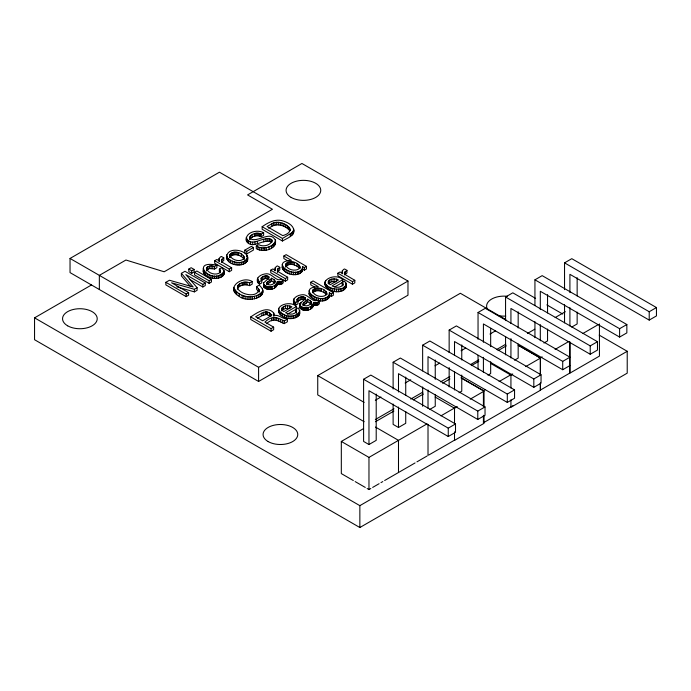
<?xml version="1.0" encoding="UTF-8"?>
<svg xmlns="http://www.w3.org/2000/svg" width="691" height="691" viewBox="0 0 691 691"><rect width="100%" height="100%" fill="white"/><g stroke="black" fill="none" stroke-linecap="round" stroke-linejoin="round"><path stroke-width="1.04" d="M219.375 269.075L220.472 270.216L220.472 272.79L219.375 271.641L219.375 269.075L221.716 267.719C232.686 280.2 203.905 282.394 203.24 270.82M216.87 265.119L214.53 266.467L211.057 265.75L207.896 266.631L206.6 267.823L206.6 270.397L209.416 268.566L214.53 269.041L216.87 267.685L216.87 265.119C187.926 259.531 213.277 287.396 224.1 271.157M219.073 258.52L219.488 260.991L216.844 259.47L214.702 260.706L214.702 263.28L229.3 271.71L231.64 270.362L231.64 267.788L222.787 262.589L221.422 261.129L221.509 259.825L223.772 257.847L221.388 256.465L220.412 256.931L219.073 258.52L219.064 261.328M275.104 267.987L275.519 270.457L272.876 268.937L270.734 270.172L270.734 272.746L285.331 281.177L287.663 279.82L287.663 277.246L278.819 272.055L277.445 270.587L277.532 269.291L279.803 267.305L277.411 265.923L276.435 266.389L275.104 267.987L275.096 270.794M302.675 270.285L302.494 269.041L304.42 270.146L306.476 268.963L306.476 266.389L304.42 267.581L302.494 266.467C305.077 278.447 283.319 276.322 282.213 266.994M288.052 260.991L283.854 258.572L283.854 255.998L291.412 260.36C268.039 261.474 296.94 281.116 302.675 267.711M329.365 292.759L329.365 295.333L331.3 296.448L333.356 295.256L333.356 292.682L331.3 293.874L329.365 292.759C331.956 304.748 310.199 302.615 309.093 293.286M314.932 287.283L310.734 284.865L310.734 282.291L318.292 286.653C294.919 287.767 323.811 307.409 329.555 294.003M342.244 271.027L342.658 273.506L340.015 271.978L337.873 273.221L337.873 275.795L352.47 284.217L354.811 282.869L354.811 280.296L345.958 275.104L344.593 273.636L344.679 272.332L346.951 270.354L344.559 268.972L343.582 269.438L342.244 271.027L342.235 273.835M295.791 309.248L296.474 310.337L296.474 312.911L295.791 311.814L295.791 309.248L298.132 307.892C303.919 314.949 288.968 318.24 284.398 314.707C268.946 307.918 289.529 299.099 296.344 306.51L296.344 309.084L287.378 314.258M299.488 314.673L299.523 312.133L299.488 314.673C294.141 322.066 277.022 318.655 278.706 308.298M334.755 286.903L342.822 282.248L342.822 279.674C335.489 272.176 316.314 280.84 329.071 289.529C333.839 293.027 346.381 293.019 346.001 285.297M342.278 284.986L342.278 282.412L344.61 281.064C351.287 291.697 326.601 291.3 325.141 282.576M293.615 232.815C295.238 226.432 288.7 222.796 283.612 221.155C275.959 218.261 268.298 222.416 262.148 226.717L262.148 229.291L282.455 241.021C286.972 238.11 295.428 235.959 293.632 228.859M278.663 311.986L278.706 310.872M325.141 285.15L325.185 281.462M247.326 255.782C247.387 265.413 230.768 263.651 226.847 256.922C226.691 247.274 243.439 249.028 247.326 255.782C251.299 268.773 225.24 267.262 227.002 256.292M275.562 240.658C273.075 247.724 262.442 249.753 256.283 246.091L256.283 248.665C262.718 252.725 276.409 249.771 275.562 240.658C270.345 229.317 257.242 243.983 249.822 238.317L249.658 237.143C251.852 233.454 257.406 232.021 261.181 234.154L263.634 232.746L263.634 235.32L261.181 236.728C257.406 234.595 251.852 236.028 249.658 239.717M257.449 282.066C255.834 276.538 262.45 273.843 266.847 273.757C272.254 273.61 276.331 282.023 281.444 279.259L283.206 280.27L280.762 281.824L277.324 281.47C279.069 288.898 267.901 292.155 263.712 286.981L263.582 282.947L268.799 278.11L269.17 277.013C266.769 274.621 262.442 276.037 260.801 278.62L261.785 280.321L261.785 282.895L259.531 284.191L257.449 282.066L258.313 279.769M263.496 286.229L263.582 282.947M296.949 299.557L297.942 301.259L297.942 303.824L295.679 305.128L293.606 303.004C291.991 297.476 298.607 294.781 303.004 294.694C308.411 294.547 312.487 302.96 317.601 300.196L319.363 301.207L316.919 302.762L313.481 302.408C315.226 309.836 304.057 313.092 299.859 307.918L299.739 303.885L304.956 299.048L305.327 297.951C302.926 295.558 298.598 296.975 296.949 299.557L296.949 301.276M299.652 307.167L299.739 303.885M256.577 286.644L258.935 289.382L258.935 291.956L256.577 289.209L256.577 286.644L259.246 285.098C272.254 297.208 246.963 303.444 239.224 296.335C224.67 288.294 242.118 275.208 252.224 281.522L252.224 284.096L249.581 285.625C245.478 283.88 239.164 284.692 237.281 289.175M281.807 308.367L282.274 310.345L283.811 311.563L291.947 306.864C288.855 305.146 283.837 305.042 281.807 308.367L281.807 310.941M328.285 281.531L328.752 283.509L330.289 284.727L338.435 280.028C335.092 277.825 327.24 278.482 328.199 283.906M258.935 289.382C257.674 297.303 244.769 295.273 240.036 291.127C232.15 285.728 244.398 279.535 249.581 283.051L252.224 281.522M277.082 285.271L277.324 281.47M313.239 306.208L313.481 302.408M262.476 293.796L262.735 290.056M206.479 270.95L206.6 267.823M285.901 263.893C285.547 269.706 296.232 272.28 299.834 268.004C299.989 262.338 289.512 259.6 285.901 263.893L285.668 267.158M312.781 290.185C312.427 295.998 323.112 298.572 326.713 294.297C326.86 288.631 316.392 285.893 312.781 290.185L312.781 292.759C316.452 288.708 323.423 291.136 326.523 294.703L326.523 292.129M229.792 254.97C232.772 249.624 242.999 252.422 244.346 257.726C241.366 263.064 231.174 260.248 229.792 254.97L229.792 257.544L230.034 254.288M246.246 237.359C250.513 249.062 264.325 234.551 271.796 239.855L271.796 242.42C264.325 237.125 250.513 251.636 246.246 239.932C245.72 231.839 257.829 229.248 263.634 232.746M287.378 319.225L284.234 321.039C277.1 317.117 271.822 315.485 264.912 322.101L273.653 327.145L273.653 329.719L271.062 331.222L250.747 319.492L250.747 316.927C256.62 312.937 267.667 305.258 273.843 313.178L273.377 315.735C278.361 313.809 282.032 318.983 286.739 318.853L287.378 319.225L287.378 321.799L284.234 323.613C278.197 320.512 272.384 317.627 266.579 323.708M262.148 226.717L282.455 238.447L291.939 232.772L293.615 230.241M325.185 284.036L325.651 280.416M266.864 282.93L271.537 278.223L274.154 279.734L275.113 281.703C273.956 284.657 269.335 286.204 266.985 283.725L266.864 282.93L266.864 284.649M303.021 305.586L303.392 303.064L307.694 299.16L311.131 301.501L311.27 304.36M263.496 283.655L263.712 284.407C267.149 288.423 274.837 287.482 277.082 282.697M299.652 304.593L299.859 305.344C303.306 309.361 310.985 308.419 313.239 303.634M219.073 261.094L219.513 260.222M275.104 270.552L275.545 269.68M311.27 302.641C310.112 305.595 305.491 307.141 303.142 304.662L303.021 303.867M296.474 310.337L296.543 311.347C294.383 315.061 288.855 314.673 285.59 312.721L296.344 306.51M299.739 306.459L300.196 303.124M233.843 287.421C237.903 297.847 255.73 300.317 262.476 291.222M223.772 257.847L223.772 260.412L221.509 262.399L221.509 259.825M279.803 267.305L279.803 269.879L277.532 271.865L277.532 269.291M346.951 270.354L346.951 272.928L344.679 274.906L344.679 272.332M285.901 266.467C289.572 262.416 296.543 264.843 299.644 268.41L299.644 265.836M230.034 256.862C233.895 252.656 241.746 255.126 244.294 259.557M271.537 278.223L271.537 280.796L267.236 284.701L267.236 282.127M307.694 299.16L307.694 301.734L303.392 305.638L303.392 303.064M289.849 305.958L289.849 308.531L285.34 308.471L282.127 310.319L282.127 307.745M336.327 279.129L336.327 281.695L331.818 281.634L328.605 283.483L328.605 280.909M277.324 284.044L279.674 284.58L281.876 283.906L283.206 282.844L283.206 280.27M313.481 304.981L315.83 305.517L318.024 304.843L319.363 303.781L319.363 301.207M268.669 276.573L268.669 279.138L265.594 278.343L261.362 280.33L261.362 277.756M304.213 297.156L304.213 299.721L301.751 299.281L297.519 301.267L297.519 298.693M70.041 258.451L219.436 172.197L407.975 281.056L407.975 295.204L258.589 381.458L70.041 272.6L70.041 258.451L258.589 367.301L407.975 281.056M599.183 335.1L627.221 351.287L627.221 373.157L359.856 527.527L34.55 339.713L34.55 317.843L91.48 284.977M205.279 283.008L202.826 284.416L185.81 274.595L197.116 287.715L194.387 289.296L171.593 282.8L188.617 292.63L188.617 295.195L186.164 296.612L165.857 284.891L165.857 282.317L169.45 280.244L193.16 286.981L181.379 273.351L184.963 271.278L205.279 283.008L205.279 285.582L202.826 286.99L189.386 279.233M188.807 269.067L191.139 267.711L194.067 269.404L194.067 271.978L191.727 273.325L188.807 271.641L188.807 269.067L191.727 270.751L194.067 269.404M271.813 223.78L267.02 226.544L282.757 235.631C300.645 230.44 279.933 217.907 271.813 223.78L271.813 226.346L268.618 228.194M194.542 272.349L196.857 271.01L211.455 279.44L211.455 282.014L209.14 283.345L194.542 274.923L194.542 272.349L209.14 280.771L211.455 279.44M244.735 250.185L251.36 246.359L253.364 247.516L253.364 250.09L246.739 253.917L244.735 252.759L244.735 250.185L246.739 251.343L253.364 247.516M256.283 246.091L258.728 244.674C263.064 247.136 270.164 245.607 272.228 240.934L271.796 239.855M165.857 282.317L186.164 294.038L188.617 292.63M214.702 260.706L229.3 269.136L231.64 267.788M176.775 286.851L194.387 291.87L197.116 290.289L197.116 287.715M283.854 255.998L286.169 254.659L306.476 266.389M259.531 284.191L259.531 281.626L261.785 280.321M270.734 270.172L285.331 278.603L287.663 277.246M310.734 282.291L313.049 280.952L333.356 292.682M261.898 313.127L255.635 316.746L262.623 320.779L268.885 317.16L271.071 314.941C269.887 311.434 264.61 311.157 261.898 313.127L261.898 315.701L257.423 318.283M295.679 305.128L295.679 302.554L297.942 301.259M342.822 279.674L332.069 285.884C335.334 287.836 340.87 288.225 343.021 284.511L342.278 282.412M250.747 316.927L271.062 328.648L273.653 327.145M337.873 273.221L352.47 281.643L354.811 280.296M364.157 421.7L317.739 394.898L317.739 375.602L460.336 293.269L505.829 319.536M478.042 312.487L485.289 308.307L569.954 357.187L562.716 361.367L478.042 312.487L478.042 339.281M534.938 305.552L534.938 279.82L542.176 275.64L626.849 324.528L626.849 332.889L619.602 337.07L540.31 291.282L540.31 309.577M505.562 320.581L505.562 297L512.8 292.82L597.473 341.708L597.473 350.069L590.226 354.25L510.934 308.462L510.934 323.535M564.538 289.65L564.538 262.856L571.785 258.676L656.45 307.555L656.45 315.917L649.212 320.097L569.911 274.318L569.911 292.613M363.596 379.264L370.834 375.083L455.507 423.972L455.507 432.333L448.26 436.513L368.968 390.726L368.968 444.538L363.596 441.437L363.596 379.264L448.26 428.152L455.507 423.972M393.119 389.016L393.119 362.222L400.357 358.042L485.03 406.921L485.03 415.282L477.783 419.463L398.491 373.684L398.491 391.978M422.642 370.903L422.642 345.18L429.88 341L514.553 389.879L514.553 398.241L507.306 402.421L428.014 356.642L428.014 373.857M449.15 352.6L449.15 330.091L456.388 325.91L541.053 374.79L541.053 383.151L533.815 387.331L454.514 341.553L454.514 355.545M375.334 400.236L380.922 397.014M405.151 383.021L410.748 379.791M434.976 365.798L439.64 363.112M461.078 350.734L465.734 348.048M489.971 334.055L495.559 330.825M375.334 419.532L393.974 408.77M410.748 399.087L422.866 392.091M440.573 381.873L449.893 376.491M470.398 364.649L478.785 359.804M496.492 349.586L505.812 344.204M471.452 365.599L478.828 361.333M527.414 333.468L534.799 329.21M555.175 317.566L565.324 311.701M498.038 350.648L506.348 345.854M353.3 480.513L341.319 473.594L341.319 441.437L363.457 428.653M375.446 421.726L393.905 411.076M413.278 399.89L423.428 394.025M442.551 383.203L449.927 378.944M487.941 375.135L490.662 373.572L490.662 361.73M543.929 343.004L547.548 340.913L547.548 329.071M571.725 327.076L577.149 323.941L577.149 312.107M514.553 360.184L518.172 358.093L518.172 344.101M368.968 444.538L376.206 440.348L376.206 394.077M393.119 404.019L393.119 424.386L398.491 427.487L405.729 423.307L405.729 411.473M429.819 409.4L435.252 406.265L435.252 394.423M459.04 392.747L461.761 391.175L461.761 375.032M461.294 377.847L483.415 390.614L485.263 389.551M499.101 381.562L512.014 374.107M518.19 345.18L540.31 357.955L542.15 356.893M555.072 349.43L568.909 341.44M582.824 333.528L598.51 324.476M490.653 363.431L510.934 375.135L512.774 374.073M525.696 366.61L540.448 358.093L540.448 375.239M341.319 441.437L368.968 457.399L427.09 423.842M440.927 415.852L454.764 407.863M435.157 397.049L454.514 408.226L457.287 406.628M470.2 399.165L484.037 391.175L484.037 406.187M534.938 279.82L619.602 328.709L626.849 324.528M505.562 297L590.226 345.889L597.473 341.708M564.538 262.856L649.212 311.736L656.45 307.555M393.119 362.222L477.783 411.102L485.03 406.921M422.642 345.18L507.306 394.06L514.553 389.879M449.15 330.091L533.815 378.97L541.053 374.79M483.415 342.244L483.415 323.949L562.716 369.728L569.954 365.548M512.938 405.729L483.415 422.78L483.415 415.274M367.12 488.494L368.968 489.556L370.808 488.494M372.656 487.423L379.117 483.7M380.957 482.629L382.805 481.567M384.654 480.504L415.092 462.927M416.941 461.856L427.09 456M428.93 454.937L454.764 440.02M34.55 317.843L359.856 505.657L627.221 351.287M271.813 226.346C277.722 223.003 285.504 225.758 289.693 230.595L289.693 228.021M261.898 315.701L266.484 314.44L270.708 316.469L270.708 313.895M535.62 298.4L301.924 163.473L247.577 194.914L272.444 209.269L164.173 271.779L125.935 260.023L99.349 275.372L99.349 289.52M546.831 304.878L562.724 314.051M518.328 345.319L540.448 358.093M461.001 377.873L484.037 391.175M271.537 280.796L274.975 283.137L274.975 280.563M307.694 301.734L311.131 304.075L311.131 301.501M317.739 375.602L364.157 402.404M375.446 427.047L398.491 440.348L398.491 472.514M355.139 481.575L365.28 487.431M293.563 299.678L293.969 301.155L295.679 302.554M257.406 278.741L257.812 280.218L259.531 281.626M190.388 286.342L181.379 275.925L181.379 273.351M273.126 314.681L273.843 315.744L273.843 313.178M223.539 271.986L224.1 273.731M220.472 270.216L220.446 272.254C216.343 276.011 208.06 273.515 206.393 268.505M275.398 242.403L275.562 243.232M262.735 292.63L262.545 288.855M329.365 295.333L329.555 296.577M293.606 303.004L293.848 298.918M649.212 311.736L649.212 320.097M619.602 328.709L619.602 337.07M599.434 323.941L599.434 356.098L569.911 373.149L569.911 342.054M590.226 345.889L590.226 354.25M577.149 277.67L577.149 295.964M569.911 307.676L569.911 325.971M569.833 341.985L569.833 373.071L540.31 390.113L540.31 383.686M564.538 304.653L564.538 322.878M562.716 361.367L562.716 369.728M547.548 294.642L547.548 312.928M540.448 382.745L540.448 390.251L510.934 407.293L510.934 399.795M540.31 324.649L540.31 340.784M540.31 357.955L540.31 375.109M534.938 321.626L534.938 337.7M533.815 378.97L533.815 387.331M518.172 311.822L518.172 327.957M510.934 338.599L510.934 357.964M510.934 375.135L510.934 387.997M507.306 394.06L507.306 402.421M505.562 336.664L505.562 354.88M490.662 328.372L490.662 346.666M484.037 415.835L484.037 423.341L454.514 440.383L454.514 431.806M483.415 357.307L483.415 372.371M483.415 390.614L483.415 406.697M478.042 355.355L478.042 369.296M477.783 411.102L477.783 419.463M461.761 344.904L461.761 359.968M454.514 371.68L454.514 389.974M454.514 408.226L454.514 424.3M449.15 367.603L449.15 386.9M448.26 428.152L448.26 436.513M435.252 359.994L435.252 379.359M428.014 390L428.014 408.295M428.014 424.378L428.014 455.464M422.642 386.977L422.642 406.273M405.729 377.036L405.729 395.33M398.491 407.042L398.491 427.487M368.968 457.399L368.968 489.556M359.856 505.657L359.856 527.527M352.47 281.643L352.47 284.217M346.269 283.569L346.26 286.998M346.001 282.723L345.966 287.845M345.405 286.074L345.405 288.648M345.155 271.684L345.155 274.258M344.472 272.98L344.472 274.69M344.559 286.851L344.559 289.425M343.444 287.594L343.444 290.168M342.952 283.5L342.952 286.074M341.864 288.354L341.864 290.928M340.179 288.881L340.179 291.455M338.4 289.158L338.4 291.732M336.517 289.192L336.517 291.766M334.608 288.993L334.608 291.567M334.064 278.844L334.064 281.41M332.725 288.553L332.725 291.127M331.818 279.069L331.818 281.634M331.3 293.874L331.3 296.448M330.885 287.871L330.885 290.445M329.918 279.803L329.918 282.377M329.287 295.074L329.287 297.648M329.071 286.955L329.071 289.529M328.536 296.033L328.536 298.607M327.474 285.901L327.474 288.475M327.284 296.931L327.284 299.497M326.86 292.889L326.86 294.599M326.29 284.822L326.29 287.396M325.919 291.377L325.919 293.951M325.746 297.657L325.746 300.231M325.513 283.716L325.513 286.29M324.105 298.141L324.105 300.715M323.915 289.9L323.915 292.466M322.351 298.391L322.351 300.956M321.28 288.7L321.28 291.274M320.494 298.382L320.494 300.956M319.959 288.337L319.959 290.911M318.637 288.138L318.637 290.712M318.586 298.141L318.586 300.715M318.024 302.269L318.024 304.843M317.35 288.095L317.35 290.669M316.919 302.762L316.919 305.336M316.694 297.666L316.694 300.24M316.176 288.225L316.176 290.79M315.83 302.943L315.83 305.517M315.087 288.51L315.087 291.084M314.82 296.949L314.82 299.523M314.699 302.822L314.699 305.396M314.103 288.968L314.103 291.542M313.299 289.546L313.299 292.12M312.954 295.998L312.954 298.572M312.686 304.731L312.686 307.305M311.831 305.69L311.831 308.264M311.408 294.979L311.408 297.553M310.674 306.519L310.674 309.084M310.25 293.934L310.25 296.508M310.311 300.671L310.311 303.245M309.473 292.872L309.473 295.446M309.093 290.712L309.084 294.357M308.411 307.486L308.411 310.06M307.227 307.745L307.227 310.319M306.148 300.697L306.148 303.271M306.009 307.858L306.009 310.432M305.327 297.951L305.327 299.661M304.826 297.51L304.826 299.22M304.8 307.823L304.8 310.389M304.42 267.581L304.42 270.146M304.092 302.33L304.092 304.904M303.66 307.625L303.66 310.199M303.064 296.733L303.064 299.307M302.58 307.288L302.58 309.862M302.494 266.467L302.408 271.356M301.751 296.707L301.751 299.281M301.656 269.74L301.656 272.306M301.561 306.787L301.561 309.361M300.853 302.39L300.853 304.1M300.404 270.639L300.404 273.204M300.516 306.044L300.516 308.618M300.3 297.061L300.3 299.635M299.98 266.596L299.98 268.307M299.859 305.344L299.859 307.918M299.79 310.406L299.782 313.835M299.039 265.085L299.039 267.659M298.866 271.364L298.866 273.938M298.927 312.911L298.927 315.485M298.78 297.778L298.78 300.352M298.08 313.688L298.08 316.262M297.225 271.848L297.225 274.422M297.035 263.608L297.035 266.173M296.966 314.431L296.966 317.005M296.543 311.347L296.543 313.066M295.48 272.09L295.48 274.664M295.385 315.191L295.385 317.765M294.66 301.863L294.66 304.437M294.409 262.407L294.409 264.981M293.969 301.155L293.969 303.729M293.701 315.718L293.701 318.292M293.615 272.09L293.615 274.664M293.088 262.044L293.088 264.618M293.044 231.545L293.044 234.119M291.939 232.772L291.939 235.346M291.922 315.994L291.922 318.568M291.757 261.846L291.757 264.42M291.706 271.848L291.706 274.422M290.479 261.803L290.479 264.377M290.289 233.921L290.289 236.495M290.125 229.066L290.125 230.777M290.039 316.029L290.039 318.603M289.814 271.373L289.814 273.947M289.296 261.932L289.296 264.498M288.829 226.968L288.829 229.533M288.207 262.217L288.207 264.791M288.13 315.83L288.13 318.404M287.94 270.656L287.94 273.23M287.586 305.672L287.586 308.246M287.551 225.888L287.551 228.453M287.231 262.675L287.231 265.249M286.42 263.254L286.42 265.828M286.247 315.39L286.247 317.955M286.083 269.706L286.083 272.28M285.841 224.782L285.841 227.356M285.331 278.603L285.331 281.177M285.34 305.897L285.34 308.471M284.528 268.687L284.528 271.261M284.398 314.707L284.398 317.281M284.234 321.039L284.234 323.613M283.923 223.789L283.923 226.363M283.44 306.64L283.44 309.205M283.37 267.642L283.37 270.216M282.593 266.579L282.593 269.153M282.584 313.792L282.584 316.357M282.455 238.447L282.455 241.021M282.351 320.434L282.351 323.008M282.213 264.42L282.204 268.065M282.04 223.046L282.04 225.62M281.876 281.332L281.876 283.906M280.995 312.738L280.995 315.312M280.762 281.824L280.762 284.398M280.365 319.449L280.365 322.023M280.2 222.545L280.2 225.119M279.812 311.658L279.812 314.232M279.674 282.006L279.674 284.58M279.034 310.553L279.034 313.118M278.542 281.885L278.542 284.459M278.559 318.404L278.559 320.978M278.395 222.295L278.395 224.869M278.015 268.635L278.015 271.209M277.445 270.587L277.445 272.306M276.65 222.286L276.65 224.86M276.737 317.584L276.737 320.158M276.53 283.794L276.53 286.368M275.674 284.752L275.674 287.326M275.398 239.829L275.467 244.087M274.966 222.537L274.966 225.111M275.044 242.437L275.044 245.003M275.001 317.281L275.001 319.855M274.517 285.582L274.517 288.147M274.223 243.457L274.223 246.031M274.154 279.734L274.154 282.308M273.921 314.362L273.921 316.072M273.36 223.029L273.36 225.603M273.308 317.506L273.308 320.08M273.005 244.519L273.005 247.093M272.254 286.549L272.254 289.123M271.589 318.24L271.589 320.814M271.39 245.573L271.39 248.147M271.071 286.808L271.071 289.382M271.062 328.648L271.062 331.222M271.01 314.422L271.01 316.132M270.794 239.034L270.794 241.608M269.991 279.76L269.991 282.334M269.853 286.92L269.853 289.494M269.49 238.55L269.49 241.116M269.386 312.859L269.386 315.433M269.024 246.73L269.024 249.304M268.652 286.886L268.652 289.451M268.056 276.219L268.056 278.793M267.883 238.43L267.883 241.004M267.944 281.392L267.944 283.966M267.503 286.687L267.503 289.261M267.426 312.03L267.426 314.604M266.916 275.795L266.916 278.369M266.424 286.35L266.424 288.924M266.484 311.866L266.484 314.44M266.216 247.577L266.216 250.151M265.975 238.671L265.975 241.245M265.594 275.769L265.594 278.343M265.569 311.874L265.569 314.448M265.404 285.849L265.404 288.423M264.653 247.836L264.653 250.41M264.359 285.107L264.359 287.681M264.143 276.124L264.143 278.698M263.772 239.285L263.772 241.859M263.712 284.407L263.712 286.981M263.746 312.28L263.746 314.846M263.098 247.931L263.098 250.505M262.623 276.841L262.623 279.414M261.751 292.371L261.751 294.936M261.483 247.827L261.483 250.401M261.181 234.154L261.181 236.728M260.576 293.485L260.576 296.05M260.17 233.67L260.17 236.236M259.747 247.499L259.747 250.073M259.108 233.333L259.108 235.907M259.125 290.203L259.125 291.922M258.944 294.565L258.944 297.139M258.503 280.926L258.503 283.5M258.589 367.301L258.589 381.458M258.451 288.518L258.451 291.092M257.993 233.161L257.993 235.735M257.985 246.929L257.985 249.503M257.812 280.218L257.812 282.792M257.7 277.981L257.7 280.555M257.397 241.427L257.397 244.001M256.827 233.152L256.827 235.726M256.784 295.61L256.784 298.184M255.627 233.299L255.627 235.873M254.97 242.04L254.97 244.614M254.487 296.318L254.487 298.892M254.426 233.61L254.426 236.175M252.707 242.17L252.707 244.744M252.198 296.715L252.198 299.289M252.016 234.69L252.016 237.263M250.608 241.824L250.608 244.398M250.392 235.899L250.392 238.473M250.047 296.81L250.047 299.384M249.658 237.143L249.658 238.861M249.581 283.051L249.581 285.625M248.674 240.995L248.674 243.569M247.965 296.655L247.965 299.22M247.68 256.879L247.62 260.533M247.49 240.166L247.49 242.74M247.136 258.978L247.136 261.552M247.015 282.334L247.015 284.908M246.739 251.343L246.739 253.917M246.687 239.285L246.687 241.859M246.566 254.703L246.566 256.421M246.272 238.352L246.272 240.926M246.229 259.954L246.229 262.52M245.858 296.284L245.858 298.858M245.78 282.187L245.78 284.761M244.908 260.861L244.908 263.435M244.562 282.187L244.562 284.761M243.966 256.223L243.966 258.797M243.871 295.783L243.871 298.348M243.362 255.471L243.362 258.045M243.301 261.639L243.301 264.212M243.362 282.325L243.362 284.899M242.161 282.628L242.161 285.202M242.161 295.187L242.161 297.761M241.608 262.165L241.608 264.739M241.34 253.977L241.34 256.551M239.837 262.442L239.837 265.016M239.742 283.716L239.742 286.281M239.224 293.761L239.224 296.335M238.654 252.742L238.654 255.316M238.49 284.597L238.49 287.171M237.972 262.468L237.972 265.042M237.669 285.564L237.669 288.138M237.333 252.379L237.333 254.944M236.702 292.034L236.702 294.608M236.072 262.252L236.072 264.826M236.011 252.172L236.011 254.737M235.657 291.032L235.657 293.597M234.767 289.866L234.767 292.44M234.733 252.129L234.733 254.703M234.189 261.794L234.189 264.368M234.128 288.639L234.128 291.213M233.541 252.267L233.541 254.841M232.426 252.578L232.426 255.152M232.323 261.094L232.323 263.668M231.399 253.061L231.399 255.635M230.569 253.649L230.569 256.223M230.474 260.153L230.474 262.727M229.3 269.136L229.3 271.71M228.842 259.09L228.842 261.664M227.633 258.011L227.633 260.585M226.847 256.922L226.847 259.496M226.527 254.746L226.475 258.391M223.979 270.276L223.979 272.85M223.901 272.021L223.901 274.595M223.392 272.85L223.392 275.424M222.562 273.653L222.562 276.227M221.984 259.177L221.984 261.751M221.414 274.431L221.414 277.005M219.868 275.165L219.868 277.739M218.218 275.674L218.218 278.24M216.473 275.934L216.473 278.508M214.616 275.959L214.616 278.525M214.53 266.467L214.53 269.041M212.785 265.914L212.785 268.479M212.724 275.744L212.724 278.318M211.057 265.75L211.057 268.324M210.867 275.303L210.867 277.877M209.416 265.992L209.416 268.566M209.14 280.771L209.14 283.345M209.045 274.629L209.045 277.203M207.896 266.631L207.896 269.196M207.257 273.722L207.257 276.296M207.101 267.201L207.101 269.775M205.65 272.66L205.65 275.234M204.441 271.58L204.441 274.154M203.638 270.483L203.638 273.049M203.24 268.255L203.232 271.926M202.826 284.416L202.826 286.99M194.387 289.296L194.387 291.87M191.727 270.751L191.727 273.325M186.164 294.038L186.164 296.612M505.752 316.081A17.327 10.002 0 0 1 497.313 315.372M487.198 308.722A17.327 10.002 0 0 1 507.548 296.344M268.16 441.575A17.327 10.002 0 0 0 297.156 437.092A17.327 10.002 0 0 0 275.925 424.835A17.327 10.002 0 0 0 268.16 441.575M67.632 325.806A17.327 10.002 0 0 0 96.628 321.315A17.327 10.002 0 0 0 75.397 309.067A17.327 10.002 0 0 0 67.632 325.806M291.161 197.436A17.327 10.002 0 0 0 320.158 192.944A17.327 10.002 0 0 0 298.927 180.696A17.327 10.002 0 0 0 291.161 197.436"/></g></svg>
